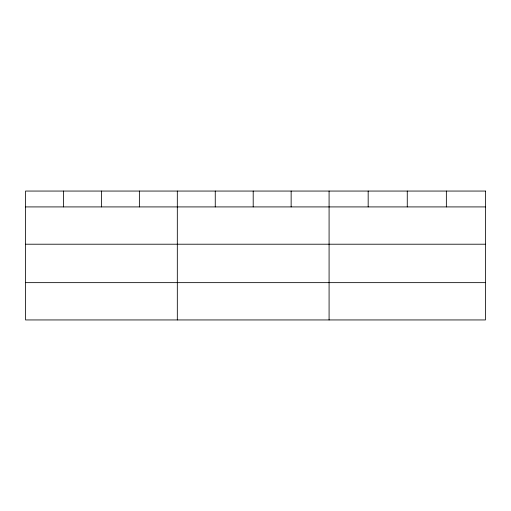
<?xml version="1.0" encoding="UTF-8"?>
<svg xmlns="http://www.w3.org/2000/svg" width="511" height="511" viewBox="0 0 511 511"><rect width="100%" height="100%" fill="white"/><g stroke="black" fill="none" stroke-linecap="round" stroke-linejoin="round"><path stroke-width="0.77" d="M25.55 206.917L485.45 206.917M25.55 244.213L485.45 244.213M25.55 282.647L485.45 282.647M446.358 191.057L446.358 206.917M407.267 191.057L407.267 206.917M368.175 191.057L368.175 206.917M329.084 191.057L329.084 319.943M291.142 191.057L291.142 206.917M253.201 191.057L253.201 206.917M215.259 191.057L215.259 206.917M177.317 191.057L177.317 319.943M139.375 191.057L139.375 206.917M101.434 191.057L101.434 206.917M63.492 191.057L63.492 206.917M485.45 191.057L25.55 191.057L25.55 319.943L485.45 319.943L485.45 191.057"/></g></svg>
